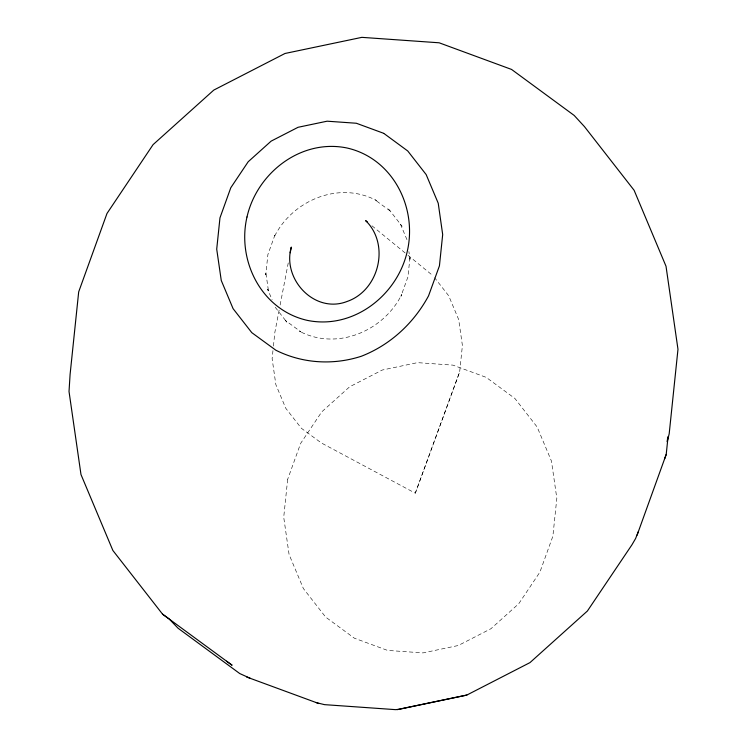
<?xml version="1.0" encoding="UTF-8"?>
<svg xmlns="http://www.w3.org/2000/svg" width="747" height="747" viewBox="0 0 747 747"><rect width="100%" height="100%" fill="white"/><g stroke="black" fill="none" stroke-linecap="round" stroke-linejoin="round"><path stroke-width="0.56" stroke-dasharray="3.73 2.8" d="M272.963 350.651L272.123 358.681L275.858 384.63L285.83 408.366L301.349 428.264L321.359 442.962L415.304 493.188L459.666 371.894L462.412 345.497L458.677 319.548L448.714 295.812L434.605 277.725M273.439 346.057L274.868 332.284L279.247 309.566M280.125 305.028L288.454 261.861M415.304 493.188L459.666 371.894M390.186 210.999L374.733 199.636L376.563 200.56C339.175 180.541 292.301 200.28 274.168 237.014L274.877 235.184L267.893 254.54L265.773 274.924L265.755 272.113L268.612 291.9L267.622 289.145L272.104 299.799M371.95 225.781L407.078 254.54M407.974 255.278L433.195 275.914M388.608 208.983L402.175 226.36M275.232 307.26L287.072 322.443L285.438 320.5L300.929 331.873L299.061 331.042C336.542 351.109 383.547 331.323 401.746 294.477L400.952 296.26L407.946 276.885L410.075 256.454L410 259.274L408.889 251.571M400.448 224.156L407.152 240.123M287.66 479.35L283.72 517.241L289.08 554.479L303.385 588.543L325.655 617.097L354.377 638.199L387.581 650.413L423.017 652.906L458.266 645.511L490.928 628.731L518.773 603.707L539.904 572.146L552.883 536.197L556.823 498.305L551.454 461.067L537.149 427.004L514.879 398.45L486.166 377.347L452.953 365.134L417.517 362.64L382.268 370.036L349.615 386.815L321.77 411.84L300.639 443.401L287.66 479.35"/><path stroke-width="1.12" d="M667.715 437.014L667.23 441.636L669.191 433.764L677.977 349.279L666.016 266.24L634.119 190.298L584.462 126.626L574.191 115.449L511.564 69.434L439.152 42.794L361.875 37.35L285.009 53.476L213.791 90.079L153.07 144.647L106.989 213.474L78.687 291.872L70.087 374.49L69.023 391.493L80.984 474.541L112.881 550.483L162.538 614.146L232.102 665.232L226.565 661.207M664.643 458.817L666.212 454.419L668.005 437.219M290.209 252.775L291.302 247.098C281.974 279.145 314.618 314.179 347.122 301.461C379.215 290.378 390.27 244.446 365.647 220.626L367.449 222.102M316.261 702.61L324.431 704.636L395.462 709.641L398.674 709.361L466.828 695.065L529.978 662.608L587.394 611.018L631.943 544.806L635.604 538.512L638.33 531.649M637.088 535.151L666.212 454.419M397.077 709.65L466.828 695.065M162.538 614.146L169.149 618.964L178.057 628.218L239.759 673.561L250.264 678.323M383.697 133.311L356.328 123.246L327.121 121.191L298.072 127.289L271.152 141.118L248.2 161.744L230.786 187.758L219.973 217.844L216.714 249.153L221.261 280.48L233.083 308.651L251.795 332.658L275.867 350.231C302.47 363.537 333.143 365.404 361.371 356.244C390.364 344.918 413.801 323.152 428.545 295.868L439.432 265.848L442.682 234.567L438.228 203.231L426.163 174.583L407.759 150.987L384.023 133.545M246.641 676.997L318.932 703.581M246.986 217.004C236.771 261.039 261.683 310.182 307.372 320.388C353.172 329.8 397.301 295.485 407.274 251.356C417.489 207.321 392.577 158.177 346.888 147.971C301.088 138.559 256.959 172.874 246.986 217.004"/></g></svg>
